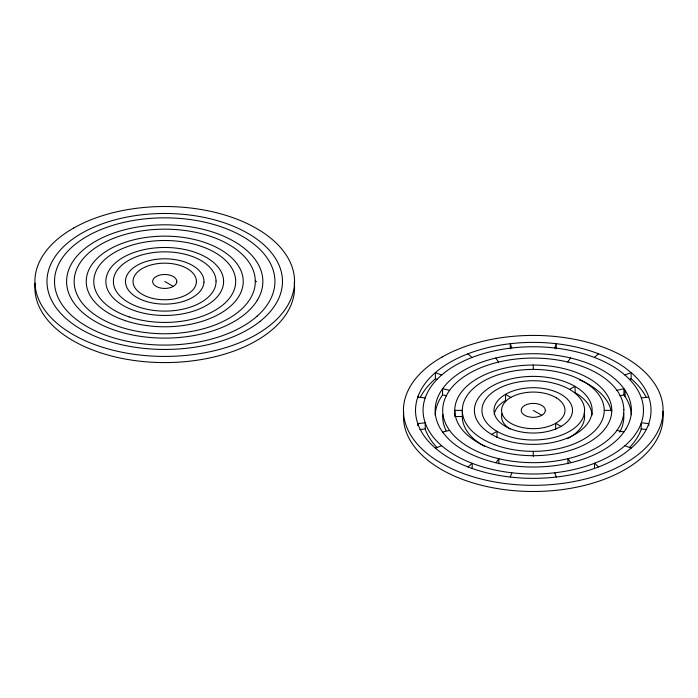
<?xml version="1.0" encoding="UTF-8"?>
<svg xmlns="http://www.w3.org/2000/svg" width="698" height="698" viewBox="0 0 698 698"><rect width="100%" height="100%" fill="white"/><g stroke="black" fill="none" stroke-linecap="round" stroke-linejoin="round"><path stroke-width="1.05" d="M648.739 425.675L648.739 423.625L641.34 422.77L641.069 429.767A110.205 63.623 0 0 1 629.43 447.627M510.317 477.031L511.791 472.764M554.762 347.988L556.236 343.713L556.236 348.843M495.964 462.765L498.843 458.726L498.843 463.856M567.71 362.018L570.589 357.978M449.608 390.365L442.628 388.699L442.445 395.094A98.13 56.651 0 0 0 435.168 415.319M468 466.936L472.188 463.306L472.188 468.445M594.364 357.437L598.552 353.807M441.66 375.035L435.386 372.619L435.386 378.778L434.522 379.511A117.753 67.985 0 0 0 420.371 397.223M491.654 434.4L496.993 431.32L496.993 437.48M569.551 389.423L574.899 386.343L575.213 392.677A58.876 33.993 0 0 1 592.087 415.005M435.395 448.133L441.668 445.717M624.876 375.027L631.149 372.61L631.149 378.77L632.03 379.511A117.753 67.985 0 0 1 646.174 397.223M629.36 379.468L631.149 378.77M442.628 432.053L449.617 430.378M616.936 390.365L623.916 388.69L623.916 394.859L625.617 397.38A98.13 56.651 0 0 1 631.358 414.786M619.929 395.81L623.916 394.859M641.331 397.956L648.73 397.11M419.934 429.558L425.222 428.947L425.475 429.767A110.205 63.623 0 0 0 437.123 447.627M255.285 281.46L256.515 281.46M604.224 410.372L611.78 410.372A78.499 45.326 0 0 0 494.027 371.118A78.499 45.326 0 0 0 494.027 449.625A78.499 45.326 0 0 0 611.78 410.372M455.855 416.531L462.32 416.531A70.952 40.964 0 0 0 484.883 446.493M417.814 397.118L425.213 397.973M641.34 428.938L646.618 429.54M616.936 430.378L623.925 432.045M442.628 394.859L446.615 395.818M624.885 445.708L631.158 448.125M435.386 378.778L437.184 379.468M510.857 397.432L505.518 394.353L505.518 400.512A39.254 22.659 0 0 0 494.201 414.403M533.272 410.372L541.814 415.301M561.026 426.399L555.695 423.311L555.695 429.479M164.728 281.469L173.261 286.398M467.869 353.86L472.057 357.489M598.683 466.883L594.487 463.263L594.487 468.393M495.72 358.039L498.616 362.07M570.824 462.704L567.936 458.673L567.936 463.812M511.782 347.988L510.308 343.713L510.308 348.852M554.77 472.755L556.236 477.031M625.059 390.383L625.059 396.551M533.272 365.054L533.272 369.408M533.272 451.336L533.272 456.475M462.32 416.531L462.32 410.372L454.773 410.372L454.773 416.531M425.222 428.947L425.222 422.787L417.814 423.642L417.814 425.693M294.233 282.324A129.828 74.956 0 0 1 165.426 362.585A129.828 74.956 0 0 1 35.127 283.126M662.777 411.227A129.828 74.956 0 0 1 533.97 491.488A129.828 74.956 0 0 1 403.68 412.038M510.09 429.017A31.707 18.305 0 0 1 501.967 413.67M567.439 438.649A51.329 29.63 0 0 0 584.558 417.805L584.601 416.113A51.329 29.63 0 0 0 584.182 412.736M579.419 379.869A78.499 45.326 0 0 1 582.673 381.317M583.476 381.693A78.499 45.326 0 0 1 611.195 411.009M619.745 432.106A90.574 52.298 0 0 0 623.776 418.66L623.846 415.921A90.574 52.298 0 0 0 623.663 413.181M446.066 430.666A90.574 52.298 0 0 1 442.768 414.411M216.048 281.041L216.005 282.734A51.329 29.63 0 0 1 138.012 306.771A51.329 29.63 0 0 1 139.277 255.73A51.329 29.63 0 0 1 216.048 281.041M584.601 409.953L584.558 411.646A51.329 29.63 0 0 1 552.58 437.829A51.329 29.63 0 0 1 498.032 431.914L495.955 430.718A51.329 29.63 0 0 1 496.976 389.414A51.329 29.63 0 0 1 568.521 388.83L570.589 390.025A51.329 29.63 0 0 1 584.601 409.953M255.294 280.849L255.232 283.589A90.574 52.298 0 0 1 117.63 326.141A90.574 52.298 0 0 1 119.882 236.029A90.574 52.298 0 0 1 255.294 280.849M623.846 409.761L623.776 412.492A90.574 52.298 0 0 1 618.21 428.537L616.447 431.076A90.574 52.298 0 0 1 571.086 457.897L566.732 458.97A90.574 52.298 0 0 1 501.81 459.415L497.412 458.394A90.574 52.298 0 0 1 450.969 432.202L449.102 429.689A90.574 52.298 0 0 1 448.334 392.206L450.097 389.667A90.574 52.298 0 0 1 495.458 362.855L499.82 361.773A90.574 52.298 0 0 1 564.734 361.337L569.14 362.349A90.574 52.298 0 0 1 615.584 388.542L617.451 391.055A90.574 52.298 0 0 1 623.846 409.761M418.093 396.237L416.976 399.736A117.753 67.985 0 0 0 416.976 421.007L418.093 424.506A117.753 67.985 0 0 0 434.522 447.401L438.012 450.332A117.753 67.985 0 0 0 464.065 465.374L469.143 467.39A117.753 67.985 0 0 0 508.79 476.874L514.854 477.519A117.753 67.985 0 0 0 551.699 477.519L557.754 476.874A117.753 67.985 0 0 0 597.409 467.39L602.487 465.374A117.753 67.985 0 0 0 624.789 453.159L632.03 447.401A117.753 67.985 0 0 0 648.451 424.506L649.576 421.007A117.753 67.985 0 0 0 649.576 399.736L648.451 396.237A117.753 67.985 0 0 0 632.03 373.343L624.789 367.593A117.753 67.985 0 0 0 602.487 355.369L597.409 353.354A117.753 67.985 0 0 0 557.754 343.878L551.699 343.224A117.753 67.985 0 0 0 514.854 343.224L508.79 343.878A117.753 67.985 0 0 0 469.143 353.354L464.065 355.369A117.753 67.985 0 0 0 438.012 370.411L434.522 373.343A117.753 67.985 0 0 0 418.093 396.237M425.475 397.145L424.428 400.416A110.205 63.623 0 0 0 424.428 420.327L425.475 423.599A110.205 63.623 0 0 0 440.848 445.027L444.12 447.767A110.205 63.623 0 0 0 468.498 461.849L473.253 463.734A110.205 63.623 0 0 0 510.36 472.607L516.031 473.218A110.205 63.623 0 0 0 550.513 473.218L556.184 472.607A110.205 63.623 0 0 0 593.3 463.734L598.055 461.849A110.205 63.623 0 0 0 622.433 447.767L625.696 445.027A110.205 63.623 0 0 0 641.069 423.599L642.125 420.327A110.205 63.623 0 0 0 642.125 400.416L641.069 397.145A110.205 63.623 0 0 0 625.696 375.716L622.433 372.976A110.205 63.623 0 0 0 598.055 358.894L593.3 357.01A110.205 63.623 0 0 0 556.184 348.136L550.513 347.534A110.205 63.623 0 0 0 516.031 347.534L510.36 348.136A110.205 63.623 0 0 0 473.253 357.01L468.498 358.894A110.205 63.623 0 0 0 444.12 372.976L440.848 375.716A110.205 63.623 0 0 0 425.475 397.145M257.379 300.131L255.555 302.906A98.13 56.651 0 0 1 105.354 326.568A98.13 56.651 0 0 1 104.63 236.683A98.13 56.651 0 0 1 255.206 259.543L257.073 262.308A98.13 56.651 0 0 1 257.379 300.131M625.923 429.034L622.04 434.522A98.13 56.651 0 0 1 571.243 462.608L566.462 463.69A98.13 56.651 0 0 1 496.147 462.809L491.444 461.622A98.13 56.651 0 0 1 442.794 432.298L440.927 429.532A98.13 56.651 0 0 1 442.445 388.934L444.513 386.221A98.13 56.651 0 0 1 495.301 358.135L500.091 357.053A98.13 56.651 0 0 1 570.406 357.934L575.108 359.13A98.13 56.651 0 0 1 623.759 388.446L625.617 391.212A98.13 56.651 0 0 1 625.923 429.034M257.152 316.115L253.88 318.864A110.205 63.623 0 0 1 90.984 328.749A110.205 63.623 0 0 1 90.984 234.179A110.205 63.623 0 0 1 253.88 244.064L257.152 246.813A110.205 63.623 0 0 1 257.152 316.115M259.988 321.42L256.236 324.247A117.753 67.985 0 0 1 84.414 331.184A117.753 67.985 0 0 1 84.414 231.745A117.753 67.985 0 0 1 256.236 238.681L259.988 241.508A117.753 67.985 0 0 1 259.988 321.42M73.63 228.054L68.919 230.881A129.828 74.956 0 0 0 74.634 335.433A129.828 74.956 0 0 0 255.817 334.874L260.537 332.047A129.828 74.956 0 0 0 257.23 228.874L252.336 226.152A129.828 74.956 0 0 0 73.63 228.054M442.183 356.966L437.463 359.793A129.828 74.956 0 0 0 443.186 464.345A129.828 74.956 0 0 0 624.37 463.777L629.081 460.959A129.828 74.956 0 0 0 625.783 357.777L620.888 355.055A129.828 74.956 0 0 0 442.183 356.966M575.213 386.518L572.988 385.279A58.876 33.993 0 0 0 490.869 386.797A58.876 33.993 0 0 0 491.34 434.235L493.556 435.465A58.876 33.993 0 0 0 556.83 441.529A58.876 33.993 0 0 0 592.148 410.625L592.087 408.845A58.876 33.993 0 0 0 575.213 386.518M556.463 397.886L554.893 396.988A31.707 18.305 0 0 0 505.544 401.498A31.707 18.305 0 0 0 525.071 428.049A31.707 18.305 0 0 0 564.97 410.694L564.935 409.412A31.707 18.305 0 0 0 556.463 397.886M545.347 410.59L545.295 409.717A12.075 6.971 0 0 0 526.693 404.526A12.075 6.971 0 0 0 527.348 416.444A12.075 6.971 0 0 0 545.347 410.59M176.795 281.687L176.751 280.805A12.075 6.971 0 0 0 158.149 275.614A12.075 6.971 0 0 0 158.795 287.541A12.075 6.971 0 0 0 176.795 281.687M223.604 281.713L223.543 279.933A58.876 33.993 0 0 0 133.894 252.51A58.876 33.993 0 0 0 135.805 311.072A58.876 33.993 0 0 0 223.604 281.713M196.426 281.783L196.382 280.509A31.707 18.305 0 0 0 148.081 265.886A31.707 18.305 0 0 0 149.032 297.365A31.707 18.305 0 0 0 196.426 281.783M572.508 411.087L572.508 409.656A39.254 22.659 0 0 0 513.292 390.863A39.254 22.659 0 0 0 513.292 429.881A39.254 22.659 0 0 0 572.508 411.087M203.956 282.175L203.956 280.753A39.254 22.659 0 0 0 144.748 261.959A39.254 22.659 0 0 0 144.748 300.969A39.254 22.659 0 0 0 203.956 282.175M125.474 320.714A78.499 45.326 0 0 0 243.227 281.469A78.499 45.326 0 0 0 125.474 242.215A78.499 45.326 0 0 0 125.474 320.714M129.252 316.944A70.952 40.964 0 0 0 235.68 281.469A70.952 40.964 0 0 0 129.252 245.993A70.952 40.964 0 0 0 129.252 316.944M494.629 444.731A70.952 40.964 0 0 0 604.128 412.518A70.952 40.964 0 0 0 501.059 373.875A70.952 40.964 0 0 0 494.629 444.731"/></g></svg>
